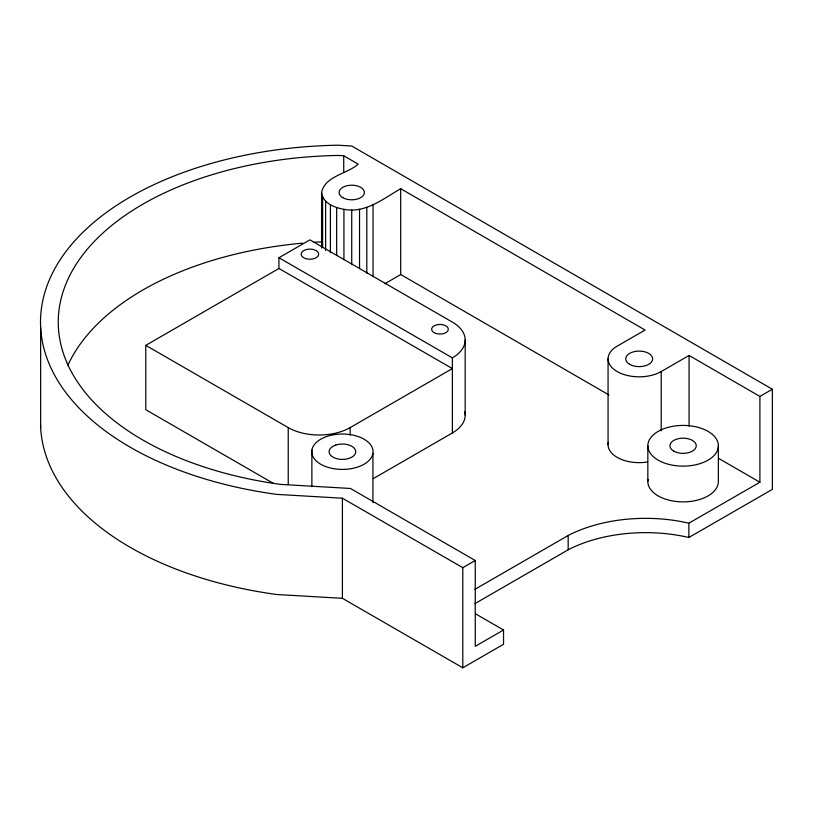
<?xml version="1.0" encoding="UTF-8"?>
<svg xmlns="http://www.w3.org/2000/svg" width="813" height="813" viewBox="0 0 813 813"><rect width="100%" height="100%" fill="white"/><g stroke="black" fill="none" stroke-linecap="round" stroke-linejoin="round"><path stroke-width="1.22" d="M321.582 248.026L321.582 192.498C324.987 175.882 347.242 173.992 358.208 164.145L343.726 155.761L338.289 155.435A288.818 166.746 0 0 0 59.715 305.383A288.818 166.746 0 0 0 280.841 484.416L350.413 488.461L475.249 560.503L475.249 646.325L503.532 629.994L503.532 644.292L462.8 667.798L342.405 598.327L276.766 594.506A306.562 176.99 0 0 1 40.548 425.138M321.582 192.498C322.741 203.24 334.702 207.671 343.929 209.317C365.383 213.565 383.37 198.646 400.687 188.697L645.095 330.037L617.179 346.145A31.128 17.967 0 0 0 617.179 371.561A31.128 17.967 0 0 0 661.203 371.561L689.068 355.464L759.901 396.429L759.901 482.241L688.855 523.196A115.72 66.808 0 0 0 568.175 535.482L474.863 589.354M384.752 283.818L400.687 274.52L400.687 188.697M272.894 483.105L145.781 409.722L145.781 345.352L288.229 427.597A43.79 25.284 0 0 0 350.169 427.597L452.363 368.594L278.94 268.473L278.94 257.741L309.905 239.865L452.363 322.111A43.79 25.284 0 0 1 452.363 357.872L452.363 432.963L373.248 478.644M145.781 345.352L278.94 268.473M474.863 603.663L568.175 549.791A115.72 66.808 0 0 1 688.855 537.495L772.35 489.375L772.35 389.244L351.734 146.015L337.751 145.202A306.562 176.99 0 0 0 42.052 304.357A306.562 176.99 0 0 0 276.766 494.385L342.405 498.206L462.8 567.677L475.249 560.503M759.901 396.429L772.35 389.244M278.94 257.741L452.363 357.872M475.534 613.835L503.532 629.994M400.687 274.52L608.927 394.935M718.489 458.298L759.901 482.241M718.357 445.768A35.254 20.355 0 0 1 665.471 463.4A35.254 20.355 0 0 1 665.471 428.146A35.254 20.355 0 0 1 718.357 445.768L718.357 481.53A35.254 20.355 0 0 1 681.253 501.855A35.254 20.355 0 0 1 648.032 479.406M689.068 355.464L689.068 426.144M688.855 523.196L688.855 537.495M661.203 371.561L661.203 430.88M647.839 445.768L647.839 481.53M608.063 358.858L608.063 444.67M568.175 535.482L568.175 549.791M465.188 339.986L465.188 415.077M462.8 567.677L462.8 667.798M373.055 204.805L373.055 276.745M372.933 453.339A30.66 17.703 0 0 1 324.722 466.174A30.66 17.703 0 0 1 329.57 435.646A30.66 17.703 0 0 1 372.933 453.339L372.933 502.556M366.815 207.579L366.815 273.198M359.539 209.317L359.539 268.636M351.734 209.906L351.734 264.174M350.169 427.597L350.169 435.168M343.929 209.317L343.929 259.794M343.726 155.761L343.726 172.163M342.405 498.206L342.405 598.327M336.663 207.579L336.663 255.536M330.413 204.805L330.413 252.772M325.627 201.207L325.627 250.424M322.609 197L322.609 247.487M311.877 450.107L311.877 486.702M288.229 427.597L288.229 484.385M40.65 327.497L40.65 427.618M647.25 462.028A31.128 17.967 0 0 1 608.327 442.333M67.814 365.383A288.818 166.746 0 0 1 302.588 243.168M314.072 242.274A288.818 166.746 0 0 1 321.745 241.827M464.812 411.785A43.79 25.284 0 0 1 452.363 432.963M335.749 445.067L332.995 446.286A13.313 7.683 0 0 0 331.846 456.398A13.313 7.683 0 0 0 349.062 458.38L351.816 457.16A13.313 7.683 0 0 0 352.964 447.038A13.313 7.683 0 0 0 335.749 445.067M629.689 364.346A13.445 7.764 0 0 0 652.168 360.86A13.445 7.764 0 0 0 635.715 351.358A13.445 7.764 0 0 0 629.689 364.346M342.801 197.661A12.632 7.297 0 0 0 363.939 194.388A12.632 7.297 0 0 0 348.462 185.455A12.632 7.297 0 0 0 342.801 197.661M305.525 258.554A8.76 5.061 0 0 0 318.666 254.174A8.76 5.061 0 0 0 305.525 249.794A8.76 5.061 0 0 0 305.525 258.554M435.809 333.432A8.333 4.807 0 0 0 448.309 329.265A8.333 4.807 0 0 0 435.809 325.098A8.333 4.807 0 0 0 435.809 333.432M673.814 451.134A13.14 7.581 0 0 0 695.796 447.739A13.14 7.581 0 0 0 679.698 438.441A13.14 7.581 0 0 0 673.814 451.134"/></g></svg>
